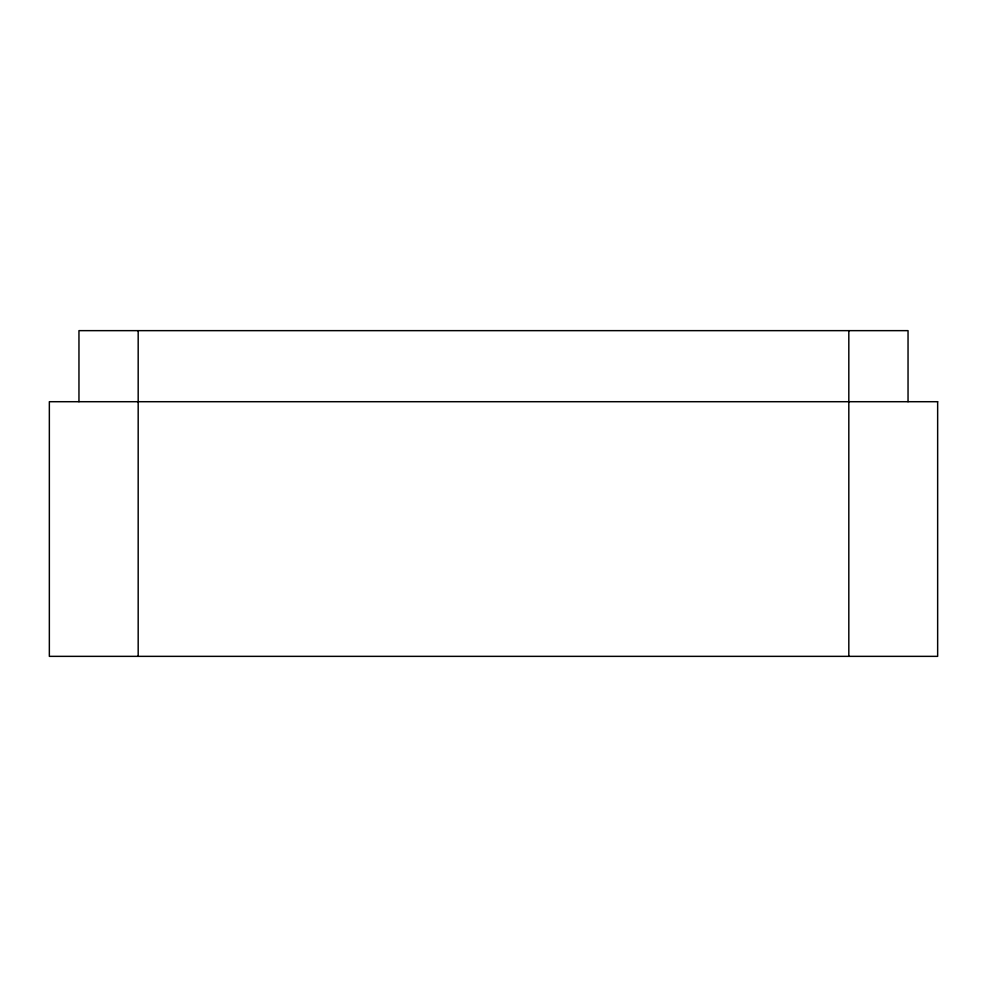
<?xml version="1.0" encoding="UTF-8"?>
<svg xmlns="http://www.w3.org/2000/svg" width="987" height="987" viewBox="0 0 987 987"><rect width="100%" height="100%" fill="white"/><g stroke="black" fill="none" stroke-linecap="round" stroke-linejoin="round"><path stroke-width="1.48" d="M908.04 401.709L908.04 330.645L78.96 330.645L78.96 401.709M848.82 330.645L848.82 656.355M138.18 330.645L138.18 656.355M937.65 401.709L49.35 401.709L49.35 656.355L937.65 656.355L937.65 401.709"/></g></svg>
